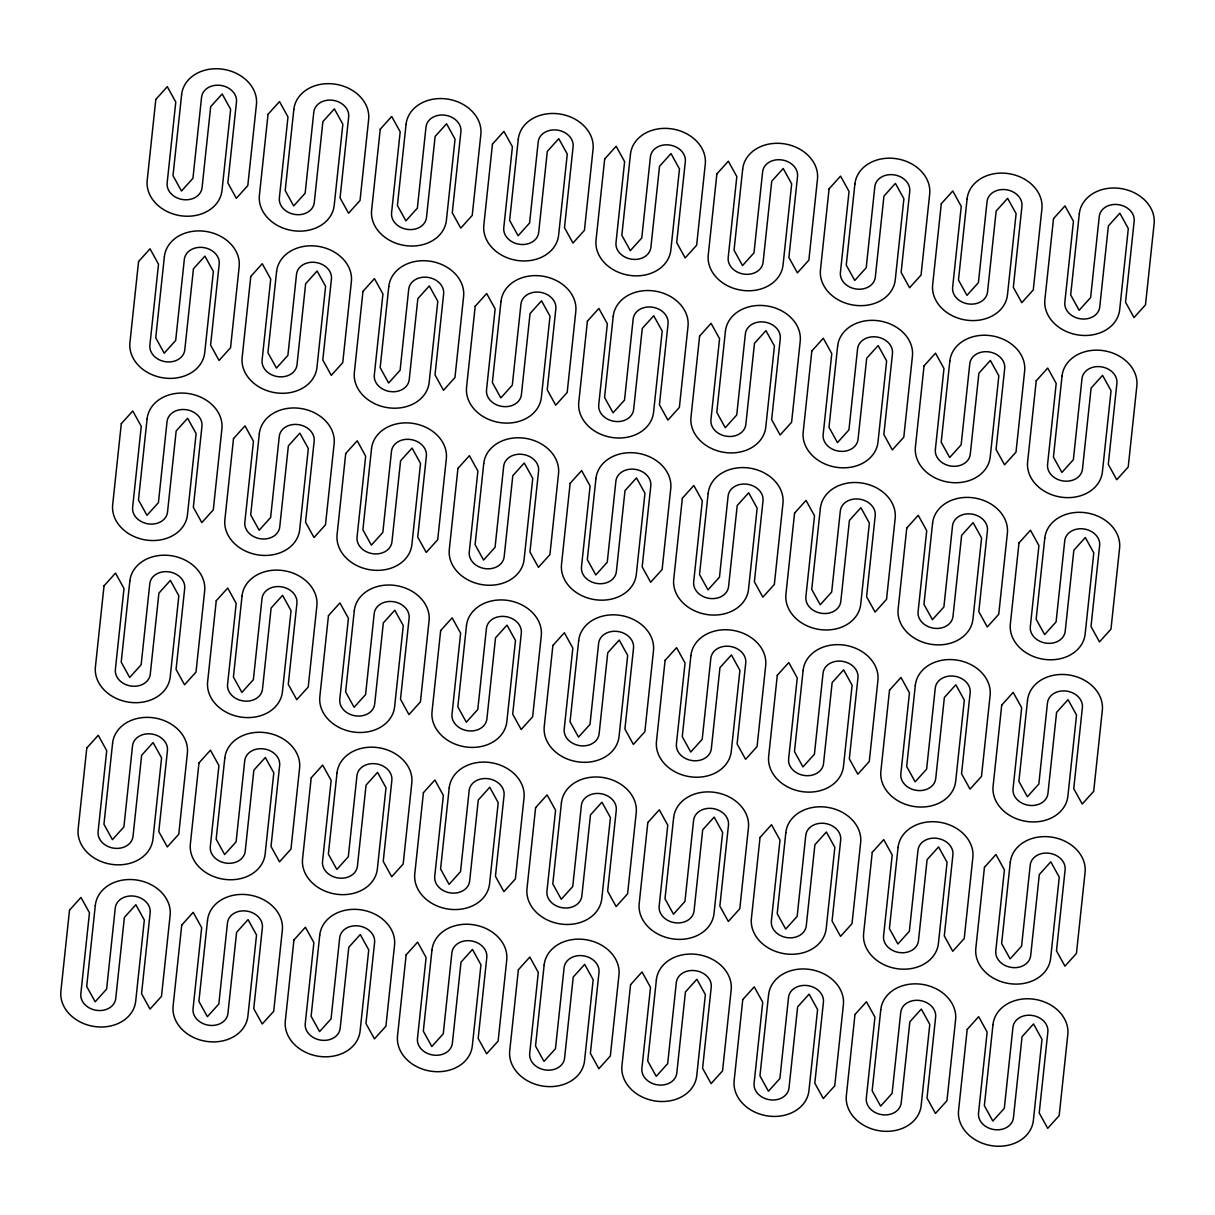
<?xml version="1.0" encoding="UTF-8"?>
<svg xmlns="http://www.w3.org/2000/svg" width="1215" height="1215" viewBox="0 0 1215 1215"><rect width="100%" height="100%" fill="white"/><g stroke="black" fill="none" stroke-linecap="round" stroke-linejoin="round"><path stroke-width="1.5" d="M69.513 910.141L60.887 991.227A37.756 30.542 10.4 0 0 95.059 1026.599A37.756 30.542 10.4 0 0 135.7 1001.16L144.327 920.089L135.852 904.719L124.37 917.431L115.744 998.517A17.617 14.261 10.4 0 1 96.775 1010.379A17.617 14.261 10.4 0 1 80.828 993.87L89.47 912.799L80.98 897.429L69.513 910.141M86.781 748L78.155 829.07A37.756 30.542 10.4 0 0 112.312 864.442A37.756 30.542 10.4 0 0 152.953 839.003L161.58 757.932L153.105 742.562L141.639 755.274L133.012 836.36A17.617 14.261 10.4 0 1 114.043 848.222A17.617 14.261 10.4 0 1 98.096 831.713L106.723 750.642L98.248 735.272L86.781 748M104.034 585.843L95.408 666.913A37.756 30.542 10.4 0 0 129.58 702.285A37.756 30.542 10.4 0 0 170.221 676.861L178.848 595.775L170.373 580.406L158.907 593.133L150.265 674.204A17.617 14.261 10.4 0 1 131.311 686.08A17.617 14.261 10.4 0 1 115.364 669.571L123.991 588.485L115.516 573.115L104.034 585.843M121.303 423.686L112.676 504.757A37.756 30.542 10.4 0 0 146.833 540.143A37.756 30.542 10.4 0 0 187.475 514.704L196.116 433.618L187.626 418.264L176.16 430.976L167.533 512.047A17.617 14.261 10.4 0 1 148.564 523.923A17.617 14.261 10.4 0 1 132.617 507.414L141.259 426.344L132.769 410.974L121.303 423.686M138.571 261.529L129.929 342.615A37.756 30.542 10.4 0 0 164.101 377.986A37.756 30.542 10.4 0 0 204.743 352.547L213.369 271.477L204.895 256.107L193.428 268.819L184.786 349.905A17.617 14.261 10.4 0 1 165.832 361.766A17.617 14.261 10.4 0 1 149.885 345.257L158.512 264.187L150.037 248.817L138.571 261.529M155.824 99.387L147.197 180.458A37.756 30.542 10.4 0 0 181.369 215.83A37.756 30.542 10.4 0 0 222.011 190.391L230.637 109.32L222.163 93.95L210.681 106.662L202.054 187.748A17.617 14.261 10.4 0 1 183.085 199.609A17.617 14.261 10.4 0 1 167.138 183.101L175.78 102.03L167.29 86.66L155.824 99.387M95.317 905.357L86.69 986.428L95.165 1001.798L106.631 989.071L115.258 908A17.617 14.261 10.4 0 1 134.227 896.138A17.617 14.261 10.4 0 1 150.174 912.632L141.548 993.718L150.022 1009.088L161.489 996.361L170.13 915.29A37.756 30.542 10.4 0 0 135.958 879.918A37.756 30.542 10.4 0 0 95.317 905.357M112.585 743.2L103.943 824.271L112.433 839.641L123.9 826.929L132.526 745.843A17.617 14.261 10.4 0 1 151.495 733.981A17.617 14.261 10.4 0 1 167.442 750.49L158.8 831.561L167.29 846.931L178.757 834.219L187.383 753.133A37.756 30.542 10.4 0 0 153.212 717.761A37.756 30.542 10.4 0 0 112.585 743.2M129.838 581.043L121.211 662.114L129.686 677.484L141.153 664.772L149.794 583.701A17.617 14.261 10.4 0 1 168.748 571.825A17.617 14.261 10.4 0 1 184.695 588.333L176.069 669.404L184.543 684.774L196.01 672.062L204.652 590.976A37.756 30.542 10.4 0 0 170.48 555.604A37.756 30.542 10.4 0 0 129.838 581.043M147.106 418.886L138.464 499.973L146.954 515.342L158.421 502.615L167.047 421.544A17.617 14.261 10.4 0 1 186.017 409.668A17.617 14.261 10.4 0 1 201.963 426.176L193.337 507.262L201.811 522.617L213.278 509.905L221.905 428.834A37.756 30.542 10.4 0 0 187.748 393.463A37.756 30.542 10.4 0 0 147.106 418.886M164.359 256.745L155.733 337.816L164.207 353.185L175.689 340.458L184.316 259.387A17.617 14.261 10.4 0 1 203.285 247.526A17.617 14.261 10.4 0 1 219.216 264.019L210.59 345.106L219.065 360.475L230.546 347.748L239.173 266.677A37.756 30.542 10.4 0 0 205.001 231.306A37.756 30.542 10.4 0 0 164.359 256.745M181.627 94.588L173.001 175.659L181.475 191.028L192.942 178.316L201.569 97.23A17.617 14.261 10.4 0 1 220.538 85.369A17.617 14.261 10.4 0 1 236.485 101.878L227.858 182.949L236.333 198.318L247.799 185.606L256.441 104.52A37.756 30.542 10.4 0 0 222.269 69.149A37.756 30.542 10.4 0 0 181.627 94.588M181.734 925.055L173.092 1006.126A37.756 30.542 10.4 0 0 207.264 1041.498A37.756 30.542 10.4 0 0 247.906 1016.074L256.532 934.988L248.057 919.618L236.591 932.345L227.949 1013.416A17.617 14.261 10.4 0 1 208.995 1025.293A17.617 14.261 10.4 0 1 193.048 1008.784L201.675 927.698L193.2 912.328L181.734 925.055M198.987 762.899L190.36 843.969A37.756 30.542 10.4 0 0 224.532 879.356A37.756 30.542 10.4 0 0 265.159 853.917L273.8 772.831L265.31 757.477L253.844 770.188L245.217 851.259A17.617 14.261 10.4 0 1 226.248 863.136A17.617 14.261 10.4 0 1 210.301 846.627L218.943 765.556L210.453 750.187L198.987 762.899M216.255 600.742L207.628 681.828A37.756 30.542 10.4 0 0 241.785 717.199A37.756 30.542 10.4 0 0 282.427 691.76L291.053 610.689L282.579 595.32L271.112 608.032L262.486 689.118A17.617 14.261 10.4 0 1 243.516 700.979A17.617 14.261 10.4 0 1 227.57 684.47L236.196 603.399L227.721 588.03L216.255 600.742M233.508 438.6L224.881 519.671A37.756 30.542 10.4 0 0 259.053 555.042A37.756 30.542 10.4 0 0 299.695 529.603L308.321 448.532L299.847 433.163L288.365 445.875L279.739 526.961A17.617 14.261 10.4 0 1 260.769 538.822A17.617 14.261 10.4 0 1 244.838 522.313L253.464 441.242L244.99 425.873L233.508 438.6M250.776 276.443L242.15 357.514A37.756 30.542 10.4 0 0 276.306 392.885A37.756 30.542 10.4 0 0 316.948 367.462L325.59 286.375L317.1 271.006L305.633 283.733L297.007 364.804A17.617 14.261 10.4 0 1 278.038 376.68A17.617 14.261 10.4 0 1 262.091 360.172L270.717 279.085L262.243 263.716L250.776 276.443M268.044 114.286L259.403 195.372A37.756 30.542 10.4 0 0 293.574 230.744A37.756 30.542 10.4 0 0 334.216 205.305L342.843 124.219L334.368 108.864L322.901 121.576L314.26 202.647A17.617 14.261 10.4 0 1 295.306 214.523A17.617 14.261 10.4 0 1 279.359 198.015L287.985 116.944L279.511 101.574L268.044 114.286M207.522 920.256L198.896 1001.327L207.37 1016.697L218.837 1003.985L227.478 922.914A17.617 14.261 10.4 0 1 246.432 911.037A17.617 14.261 10.4 0 1 262.379 927.546L253.753 1008.617L262.227 1023.987L273.709 1011.275L282.336 930.189A37.756 30.542 10.4 0 0 248.164 894.817A37.756 30.542 10.4 0 0 207.522 920.256M224.79 758.099L216.164 839.185L224.638 854.555L236.105 841.828L244.731 760.757A17.617 14.261 10.4 0 1 263.701 748.88A17.617 14.261 10.4 0 1 279.647 765.389L271.021 846.475L279.496 861.83L290.962 849.118L299.589 768.047A37.756 30.542 10.4 0 0 265.432 732.675A37.756 30.542 10.4 0 0 224.79 758.099M242.043 595.957L233.417 677.028L241.891 692.398L253.373 679.671L262 598.6A17.617 14.261 10.4 0 1 280.969 586.739A17.617 14.261 10.4 0 1 296.916 603.232L288.274 684.318L296.764 699.688L308.23 686.961L316.857 605.89A37.756 30.542 10.4 0 0 282.685 570.518A37.756 30.542 10.4 0 0 242.043 595.957M259.311 433.801L250.685 514.871L259.159 530.241L270.626 517.529L279.268 436.443A17.617 14.261 10.4 0 1 298.222 424.582A17.617 14.261 10.4 0 1 314.169 441.091L305.542 522.161L314.017 537.531L325.483 524.819L334.125 443.733A37.756 30.542 10.4 0 0 299.953 408.361A37.756 30.542 10.4 0 0 259.311 433.801M276.58 271.644L267.938 352.73L276.428 368.084L287.894 355.372L296.521 274.301A17.617 14.261 10.4 0 1 315.49 262.425A17.617 14.261 10.4 0 1 331.437 278.934L322.795 360.005L331.285 375.374L342.752 362.662L351.378 281.576A37.756 30.542 10.4 0 0 317.221 246.205A37.756 30.542 10.4 0 0 276.58 271.644M293.833 109.487L285.206 190.573L293.681 205.942L305.147 193.215L313.789 112.145A17.617 14.261 10.4 0 1 332.758 100.268A17.617 14.261 10.4 0 1 348.69 116.777L340.063 197.863L348.538 213.233L360.02 200.505L368.646 119.434A37.756 30.542 10.4 0 0 334.474 84.063A37.756 30.542 10.4 0 0 293.833 109.487M293.939 939.954L285.312 1021.04A37.756 30.542 10.4 0 0 319.469 1056.412A37.756 30.542 10.4 0 0 360.111 1030.973L368.737 949.902L360.263 934.532L348.796 947.244L340.17 1028.33A17.617 14.261 10.4 0 1 321.2 1040.192A17.617 14.261 10.4 0 1 305.254 1023.683L313.88 942.612L305.405 927.242L293.939 939.954M311.207 777.813L302.565 858.884A37.756 30.542 10.4 0 0 336.737 894.255A37.756 30.542 10.4 0 0 377.379 868.816L386.005 787.745L377.531 772.375L366.064 785.087L357.423 866.174A17.617 14.261 10.4 0 1 338.469 878.035A17.617 14.261 10.4 0 1 322.522 861.526L331.148 780.455L322.674 765.086L311.207 777.813M328.46 615.656L319.834 696.727A37.756 30.542 10.4 0 0 353.99 732.098A37.756 30.542 10.4 0 0 394.632 706.674L403.274 625.588L394.784 610.219L383.317 622.946L374.691 704.017A17.617 14.261 10.4 0 1 355.722 715.893A17.617 14.261 10.4 0 1 339.775 699.384L348.416 618.298L339.927 602.929L328.46 615.656M345.728 453.499L337.087 534.57A37.756 30.542 10.4 0 0 371.258 569.957A37.756 30.542 10.4 0 0 411.9 544.517L420.527 463.431L412.052 448.077L400.586 460.789L391.944 541.86A17.617 14.261 10.4 0 1 372.99 553.736A17.617 14.261 10.4 0 1 357.043 537.227L365.669 456.157L357.195 440.787L345.728 453.499M362.981 291.342L354.355 372.428A37.756 30.542 10.4 0 0 388.527 407.8A37.756 30.542 10.4 0 0 429.168 382.361L437.795 301.29L429.32 285.92L417.839 298.632L409.212 379.718A17.617 14.261 10.4 0 1 390.243 391.579A17.617 14.261 10.4 0 1 374.311 375.071L382.938 294L374.448 278.63L362.981 291.342M380.249 129.2L371.623 210.271A37.756 30.542 10.4 0 0 405.78 245.643A37.756 30.542 10.4 0 0 446.421 220.204L455.048 139.133L446.573 123.763L435.107 136.475L426.48 217.561A17.617 14.261 10.4 0 1 407.511 229.422A17.617 14.261 10.4 0 1 391.564 212.929L400.191 131.843L391.716 116.473L380.249 129.2M319.742 935.17L311.101 1016.241L319.591 1031.611L331.057 1018.884L339.684 937.813A17.617 14.261 10.4 0 1 358.653 925.951A17.617 14.261 10.4 0 1 374.6 942.445L365.958 1023.531L374.448 1038.901L385.914 1026.174L394.541 945.103A37.756 30.542 10.4 0 0 360.369 909.731A37.756 30.542 10.4 0 0 319.742 935.17M336.995 773.013L328.369 854.084L336.844 869.454L348.31 856.742L356.952 775.656A17.617 14.261 10.4 0 1 375.906 763.795A17.617 14.261 10.4 0 1 391.853 780.303L383.226 861.374L391.701 876.744L403.167 864.032L411.809 782.946A37.756 30.542 10.4 0 0 377.637 747.574A37.756 30.542 10.4 0 0 336.995 773.013M354.264 610.856L345.622 691.943L354.112 707.297L365.578 694.585L374.205 613.514A17.617 14.261 10.4 0 1 393.174 601.638A17.617 14.261 10.4 0 1 409.121 618.146L400.494 699.217L408.969 714.587L420.436 701.875L429.062 620.789A37.756 30.542 10.4 0 0 394.905 585.417A37.756 30.542 10.4 0 0 354.264 610.856M371.517 448.7L362.89 529.786L371.365 545.155L382.847 532.428L391.473 451.357A17.617 14.261 10.4 0 1 410.442 439.481A17.617 14.261 10.4 0 1 426.374 455.99L417.747 537.076L426.222 552.43L437.704 539.718L446.33 458.647A37.756 30.542 10.4 0 0 412.158 423.276A37.756 30.542 10.4 0 0 371.517 448.7M388.785 286.558L380.158 367.629L388.633 382.998L400.1 370.286L408.726 289.2A17.617 14.261 10.4 0 1 427.695 277.339A17.617 14.261 10.4 0 1 443.642 293.848L435.016 374.919L443.49 390.288L454.957 377.561L463.598 296.49A37.756 30.542 10.4 0 0 429.427 261.119A37.756 30.542 10.4 0 0 388.785 286.558M406.053 124.401L397.411 205.472L405.901 220.841L417.368 208.13L425.994 127.043A17.617 14.261 10.4 0 1 444.963 115.182A17.617 14.261 10.4 0 1 460.91 131.691L452.269 212.762L460.758 228.131L472.225 215.419L480.851 134.333A37.756 30.542 10.4 0 0 446.68 98.962A37.756 30.542 10.4 0 0 406.053 124.401M406.144 954.869L397.518 1035.939A37.756 30.542 10.4 0 0 431.69 1071.311A37.756 30.542 10.4 0 0 472.316 1045.887L480.958 964.801L472.468 949.431L461.001 962.159L452.375 1043.229A17.617 14.261 10.4 0 1 433.406 1055.106A17.617 14.261 10.4 0 1 417.459 1038.597L426.101 957.511L417.611 942.141L406.144 954.869M423.412 792.712L414.786 873.782A37.756 30.542 10.4 0 0 448.943 909.169A37.756 30.542 10.4 0 0 489.584 883.73L498.211 802.644L489.736 787.29L478.27 800.002L469.643 881.072A17.617 14.261 10.4 0 1 450.674 892.949A17.617 14.261 10.4 0 1 434.727 876.44L443.354 795.369L434.879 780L423.412 792.712M440.665 630.555L432.039 711.641A37.756 30.542 10.4 0 0 466.211 747.012A37.756 30.542 10.4 0 0 506.852 721.573L515.479 640.502L507.004 625.133L495.523 637.845L486.896 718.931A17.617 14.261 10.4 0 1 467.927 730.792A17.617 14.261 10.4 0 1 451.995 714.283L460.622 633.212L452.147 617.843L440.665 630.555M457.933 468.413L449.307 549.484A37.756 30.542 10.4 0 0 483.464 584.855A37.756 30.542 10.4 0 0 524.105 559.416L532.747 478.345L524.257 462.976L512.791 475.688L504.164 556.774A17.617 14.261 10.4 0 1 485.195 568.635A17.617 14.261 10.4 0 1 469.248 552.126L477.89 471.056L469.4 455.686L457.933 468.413M475.202 306.256L466.56 387.327A37.756 30.542 10.4 0 0 500.732 422.699A37.756 30.542 10.4 0 0 541.374 397.275L550 316.189L541.525 300.819L530.059 313.546L521.417 394.617A17.617 14.261 10.4 0 1 502.463 406.493A17.617 14.261 10.4 0 1 486.516 389.985L495.143 308.899L486.668 293.544L475.202 306.256M492.455 144.099L483.828 225.185A37.756 30.542 10.4 0 0 518 260.557A37.756 30.542 10.4 0 0 558.627 235.118L567.268 154.032L558.779 138.677L547.312 151.389L538.685 232.46A17.617 14.261 10.4 0 1 519.716 244.337A17.617 14.261 10.4 0 1 503.769 227.828L512.411 146.757L503.921 131.387L492.455 144.099M431.948 950.069L423.321 1031.14L431.796 1046.51L443.262 1033.798L451.889 952.727A17.617 14.261 10.4 0 1 470.858 940.85A17.617 14.261 10.4 0 1 486.805 957.359L478.178 1038.43L486.653 1053.8L498.12 1041.088L506.746 960.002A37.756 30.542 10.4 0 0 472.589 924.63A37.756 30.542 10.4 0 0 431.948 950.069M449.216 787.912L440.574 868.998L449.064 884.368L460.531 871.641L469.157 790.57A17.617 14.261 10.4 0 1 488.126 778.694A17.617 14.261 10.4 0 1 504.073 795.202L495.431 876.288L503.921 891.643L515.388 878.931L524.014 797.86A37.756 30.542 10.4 0 0 489.842 762.488A37.756 30.542 10.4 0 0 449.216 787.912M466.469 625.771L457.842 706.841L466.317 722.211L477.784 709.499L486.425 628.413A17.617 14.261 10.4 0 1 505.379 616.552A17.617 14.261 10.4 0 1 521.326 633.045L512.7 714.131L521.174 729.501L532.641 716.774L541.283 635.703A37.756 30.542 10.4 0 0 507.111 600.332A37.756 30.542 10.4 0 0 466.469 625.771M483.737 463.614L475.095 544.684L483.585 560.054L495.052 547.342L503.678 466.256A17.617 14.261 10.4 0 1 522.647 454.395A17.617 14.261 10.4 0 1 538.594 470.904L529.953 551.975L538.442 567.344L549.909 554.632L558.535 473.546A37.756 30.542 10.4 0 0 524.379 438.175A37.756 30.542 10.4 0 0 483.737 463.614M500.99 301.457L492.364 382.543L500.838 397.897L512.305 385.185L520.946 304.115A17.617 14.261 10.4 0 1 539.916 292.238A17.617 14.261 10.4 0 1 555.847 308.747L547.221 389.818L555.695 405.187L567.177 392.475L575.804 311.404A37.756 30.542 10.4 0 0 541.632 276.018A37.756 30.542 10.4 0 0 500.99 301.457M518.258 139.3L509.632 220.386L518.106 235.756L529.573 223.028L538.199 141.958A17.617 14.261 10.4 0 1 557.169 130.081A17.617 14.261 10.4 0 1 573.115 146.59L564.489 227.676L572.964 243.046L584.43 230.318L593.057 149.248A37.756 30.542 10.4 0 0 558.9 113.876A37.756 30.542 10.4 0 0 518.258 139.3M518.365 969.767L509.723 1050.853A37.756 30.542 10.4 0 0 543.895 1086.225A37.756 30.542 10.4 0 0 584.537 1060.786L593.163 979.715L584.688 964.346L573.222 977.057L564.58 1058.144A17.617 14.261 10.4 0 1 545.626 1070.005A17.617 14.261 10.4 0 1 529.679 1053.496L538.306 972.425L529.831 957.055L518.365 969.767M535.618 807.626L526.991 888.697A37.756 30.542 10.4 0 0 561.148 924.068A37.756 30.542 10.4 0 0 601.789 898.629L610.431 817.558L601.941 802.189L590.475 814.9L581.848 895.987A17.617 14.261 10.4 0 1 562.879 907.848A17.617 14.261 10.4 0 1 546.932 891.339L555.574 810.268L547.084 794.899L535.618 807.626M552.886 645.469L544.244 726.54A37.756 30.542 10.4 0 0 578.416 761.911A37.756 30.542 10.4 0 0 619.058 736.487L627.684 655.401L619.21 640.032L607.743 652.759L599.117 733.83A17.617 14.261 10.4 0 1 580.147 745.706A17.617 14.261 10.4 0 1 564.2 729.197L572.827 648.111L564.352 632.742L552.886 645.469M570.139 483.312L561.512 564.398A37.756 30.542 10.4 0 0 595.684 599.77A37.756 30.542 10.4 0 0 636.326 574.331L644.952 493.244L636.478 477.89L624.996 490.602L616.37 571.673A17.617 14.261 10.4 0 1 597.4 583.549A17.617 14.261 10.4 0 1 581.469 567.041L590.095 485.97L581.62 470.6L570.139 483.312M587.407 321.155L578.78 402.241A37.756 30.542 10.4 0 0 612.937 437.613A37.756 30.542 10.4 0 0 653.579 412.174L662.205 331.103L653.731 315.733L642.264 328.445L633.638 409.531A17.617 14.261 10.4 0 1 614.669 421.392A17.617 14.261 10.4 0 1 598.722 404.884L607.348 323.813L598.874 308.443L587.407 321.155M604.675 159.013L596.033 240.084A37.756 30.542 10.4 0 0 630.205 275.456A37.756 30.542 10.4 0 0 670.847 250.017L679.474 168.946L670.999 153.576L659.532 166.303L650.891 247.374A17.617 14.261 10.4 0 1 631.937 259.235A17.617 14.261 10.4 0 1 615.99 242.742L624.616 161.656L616.142 146.286L604.675 159.013M544.153 964.983L535.526 1046.054L544.001 1061.424L555.468 1048.697L564.109 967.626A17.617 14.261 10.4 0 1 583.063 955.765A17.617 14.261 10.4 0 1 599.01 972.258L590.384 1053.344L598.858 1068.714L610.325 1055.987L618.967 974.916A37.756 30.542 10.4 0 0 584.795 939.544A37.756 30.542 10.4 0 0 544.153 964.983M561.421 802.826L552.795 883.897L561.269 899.267L572.736 886.555L581.362 805.469A17.617 14.261 10.4 0 1 600.332 793.608A17.617 14.261 10.4 0 1 616.278 810.116L607.652 891.187L616.127 906.557L627.593 893.845L636.22 812.759A37.756 30.542 10.4 0 0 602.063 777.387A37.756 30.542 10.4 0 0 561.421 802.826M578.674 640.669L570.048 721.756L578.522 737.11L590.004 724.398L598.631 643.327A17.617 14.261 10.4 0 1 617.6 631.451A17.617 14.261 10.4 0 1 633.531 647.96L624.905 729.03L633.38 744.4L644.861 731.688L653.488 650.602A37.756 30.542 10.4 0 0 619.316 615.23A37.756 30.542 10.4 0 0 578.674 640.669M595.942 478.513L587.316 559.599L595.79 574.968L607.257 562.241L615.884 481.17A17.617 14.261 10.4 0 1 634.853 469.294A17.617 14.261 10.4 0 1 650.8 485.803L642.173 566.889L650.648 582.258L662.114 569.531L670.756 488.46A37.756 30.542 10.4 0 0 636.584 453.089A37.756 30.542 10.4 0 0 595.942 478.513M613.211 316.371L604.569 397.442L613.059 412.811L624.525 400.1L633.152 319.013A17.617 14.261 10.4 0 1 652.121 307.152A17.617 14.261 10.4 0 1 668.068 323.661L659.426 404.732L667.916 420.101L679.382 407.374L688.009 326.303A37.756 30.542 10.4 0 0 653.852 290.932A37.756 30.542 10.4 0 0 613.211 316.371M630.464 154.214L621.837 235.285L630.312 250.654L641.778 237.943L650.42 156.857A17.617 14.261 10.4 0 1 669.374 144.995A17.617 14.261 10.4 0 1 685.321 161.504L676.694 242.575L685.169 257.945L696.635 245.233L705.277 164.147A37.756 30.542 10.4 0 0 671.105 128.775A37.756 30.542 10.4 0 0 630.464 154.214M630.57 984.682L621.943 1065.752A37.756 30.542 10.4 0 0 656.1 1101.124A37.756 30.542 10.4 0 0 696.742 1075.7L705.368 994.614L696.894 979.244L685.427 991.972L676.801 1073.042A17.617 14.261 10.4 0 1 657.831 1084.919A17.617 14.261 10.4 0 1 641.885 1068.41L650.511 987.324L642.036 971.954L630.57 984.682M647.823 822.525L639.196 903.596A37.756 30.542 10.4 0 0 673.368 938.982A37.756 30.542 10.4 0 0 714.01 913.543L722.636 832.457L714.162 817.103L702.695 829.815L694.054 910.885A17.617 14.261 10.4 0 1 675.084 922.762A17.617 14.261 10.4 0 1 659.153 906.253L667.779 825.182L659.305 809.813L647.823 822.525M665.091 660.368L656.465 741.454A37.756 30.542 10.4 0 0 690.621 776.825A37.756 30.542 10.4 0 0 731.263 751.386L739.905 670.316L731.415 654.946L719.948 667.658L711.322 748.744A17.617 14.261 10.4 0 1 692.353 760.605A17.617 14.261 10.4 0 1 676.406 744.096L685.047 663.026L676.558 647.656L665.091 660.368M682.359 498.226L673.718 579.297A37.756 30.542 10.4 0 0 707.889 614.669A37.756 30.542 10.4 0 0 748.531 589.229L757.158 508.159L748.683 492.789L737.216 505.501L728.575 586.587A17.617 14.261 10.4 0 1 709.621 598.448A17.617 14.261 10.4 0 1 693.674 581.955L702.3 500.869L693.826 485.499L682.359 498.226M699.612 336.069L690.986 417.14A37.756 30.542 10.4 0 0 725.158 452.512A37.756 30.542 10.4 0 0 765.784 427.088L774.426 346.002L765.936 330.632L754.469 343.359L745.843 424.43A17.617 14.261 10.4 0 1 726.874 436.306A17.617 14.261 10.4 0 1 710.927 419.798L719.569 338.712L711.079 323.357L699.612 336.069M716.88 173.912L708.254 254.998A37.756 30.542 10.4 0 0 742.411 290.37A37.756 30.542 10.4 0 0 783.052 264.931L791.679 183.86L783.204 168.49L771.738 181.202L763.111 262.273A17.617 14.261 10.4 0 1 744.142 274.15A17.617 14.261 10.4 0 1 728.195 257.641L736.822 176.57L728.347 161.2L716.88 173.912M656.373 979.882L647.732 1060.968L656.221 1076.323L667.688 1063.611L676.315 982.54A17.617 14.261 10.4 0 1 695.284 970.663A17.617 14.261 10.4 0 1 711.231 987.172L702.589 1068.243L711.079 1083.613L722.545 1070.901L731.172 989.815A37.756 30.542 10.4 0 0 697 954.443A37.756 30.542 10.4 0 0 656.373 979.882M673.626 817.725L665 898.811L673.475 914.181L684.941 901.454L693.583 820.383A17.617 14.261 10.4 0 1 712.537 808.507A17.617 14.261 10.4 0 1 728.484 825.015L719.857 906.101L728.332 921.456L739.798 908.744L748.44 827.673A37.756 30.542 10.4 0 0 714.268 792.301A37.756 30.542 10.4 0 0 673.626 817.725M690.895 655.584L682.253 736.655L690.743 752.024L702.209 739.312L710.836 658.226A17.617 14.261 10.4 0 1 729.805 646.365A17.617 14.261 10.4 0 1 745.752 662.874L737.11 743.944L745.6 759.314L757.067 746.587L765.693 665.516A37.756 30.542 10.4 0 0 731.536 630.145A37.756 30.542 10.4 0 0 690.895 655.584M708.148 493.427L699.521 574.498L707.996 589.867L719.477 577.155L728.104 496.069A17.617 14.261 10.4 0 1 747.073 484.208A17.617 14.261 10.4 0 1 763.005 500.717L754.378 581.788L762.853 597.157L774.335 584.445L782.961 503.359A37.756 30.542 10.4 0 0 748.789 467.988A37.756 30.542 10.4 0 0 708.148 493.427M725.416 331.27L716.789 412.356L725.264 427.71L736.73 414.998L745.357 333.928A17.617 14.261 10.4 0 1 764.326 322.051A17.617 14.261 10.4 0 1 780.273 338.56L771.646 419.631L780.121 435L791.588 422.288L800.214 341.218A37.756 30.542 10.4 0 0 766.058 305.831A37.756 30.542 10.4 0 0 725.416 331.27M742.684 169.113L734.042 250.199L742.532 265.569L753.999 252.841L762.625 171.771A17.617 14.261 10.4 0 1 781.594 159.894A17.617 14.261 10.4 0 1 797.541 176.403L788.9 257.489L797.389 272.859L808.856 260.132L817.482 179.061A37.756 30.542 10.4 0 0 783.311 143.689A37.756 30.542 10.4 0 0 742.684 169.113M742.775 999.581L734.149 1080.667A37.756 30.542 10.4 0 0 768.32 1116.038A37.756 30.542 10.4 0 0 808.947 1090.599L817.589 1009.528L809.099 994.159L797.632 1006.871L789.006 1087.957A17.617 14.261 10.4 0 1 770.037 1099.818A17.617 14.261 10.4 0 1 754.09 1083.309L762.731 1002.238L754.242 986.869L742.775 999.581M760.043 837.439L751.402 918.51A37.756 30.542 10.4 0 0 785.573 953.881A37.756 30.542 10.4 0 0 826.215 928.442L834.842 847.371L826.367 832.002L814.9 844.714L806.274 925.8A17.617 14.261 10.4 0 1 787.305 937.661A17.617 14.261 10.4 0 1 771.358 921.152L779.984 840.081L771.51 824.712L760.043 837.439M777.296 675.282L768.67 756.353A37.756 30.542 10.4 0 0 802.842 791.724A37.756 30.542 10.4 0 0 843.483 766.301L852.11 685.214L843.635 669.845L832.154 682.572L823.527 763.643A17.617 14.261 10.4 0 1 804.558 775.519A17.617 14.261 10.4 0 1 788.626 759.01L797.253 677.924L788.778 662.57L777.296 675.282M794.564 513.125L785.938 594.211A37.756 30.542 10.4 0 0 820.095 629.583A37.756 30.542 10.4 0 0 860.736 604.144L869.378 523.058L860.888 507.703L849.422 520.415L840.795 601.486A17.617 14.261 10.4 0 1 821.826 613.362A17.617 14.261 10.4 0 1 805.879 596.854L814.506 515.783L806.031 500.413L794.564 513.125M811.833 350.968L803.191 432.054A37.756 30.542 10.4 0 0 837.363 467.426A37.756 30.542 10.4 0 0 878.005 441.987L886.631 360.916L878.156 345.546L866.69 358.258L858.048 439.344A17.617 14.261 10.4 0 1 839.094 451.205A17.617 14.261 10.4 0 1 823.147 434.697L831.774 353.626L823.299 338.256L811.833 350.968M829.086 188.826L820.459 269.897A37.756 30.542 10.4 0 0 854.631 305.269A37.756 30.542 10.4 0 0 895.258 279.83L903.899 198.759L895.409 183.389L883.943 196.116L875.316 277.187A17.617 14.261 10.4 0 1 856.347 289.048A17.617 14.261 10.4 0 1 840.4 272.555L849.042 191.469L840.552 176.099L829.086 188.826M768.579 994.796L759.952 1075.867L768.427 1091.237L779.893 1078.525L788.52 997.439A17.617 14.261 10.4 0 1 807.489 985.578A17.617 14.261 10.4 0 1 823.436 1002.071L814.809 1083.157L823.284 1098.527L834.751 1085.8L843.377 1004.729A37.756 30.542 10.4 0 0 809.22 969.357A37.756 30.542 10.4 0 0 768.579 994.796M785.832 832.639L777.205 913.71L785.68 929.08L797.162 916.368L805.788 835.282A17.617 14.261 10.4 0 1 824.757 823.421A17.617 14.261 10.4 0 1 840.689 839.929L832.062 921L840.552 936.37L852.019 923.658L860.645 842.572A37.756 30.542 10.4 0 0 826.473 807.2A37.756 30.542 10.4 0 0 785.832 832.639M803.1 670.483L794.473 751.569L802.948 766.923L814.415 754.211L823.056 673.14A17.617 14.261 10.4 0 1 842.01 661.264A17.617 14.261 10.4 0 1 857.957 677.773L849.331 758.843L857.805 774.213L869.272 761.501L877.913 680.43A37.756 30.542 10.4 0 0 843.742 645.044A37.756 30.542 10.4 0 0 803.1 670.483M820.368 508.326L811.726 589.412L820.216 604.781L831.683 592.054L840.309 510.983A17.617 14.261 10.4 0 1 859.278 499.107A17.617 14.261 10.4 0 1 875.225 515.616L866.584 596.702L875.073 612.071L886.54 599.344L895.166 518.273A37.756 30.542 10.4 0 0 861.01 482.902A37.756 30.542 10.4 0 0 820.368 508.326M837.621 346.184L828.995 427.255L837.469 442.625L848.936 429.913L857.577 348.827A17.617 14.261 10.4 0 1 876.531 336.965A17.617 14.261 10.4 0 1 892.478 353.474L883.852 434.545L892.326 449.915L903.793 437.187L912.435 356.116A37.756 30.542 10.4 0 0 878.263 320.745A37.756 30.542 10.4 0 0 837.621 346.184M854.889 184.027L846.263 265.098L854.737 280.468L866.204 267.756L874.83 186.67A17.617 14.261 10.4 0 1 893.8 174.808A17.617 14.261 10.4 0 1 909.746 191.317L901.12 272.388L909.595 287.758L921.061 275.046L929.688 193.96A37.756 30.542 10.4 0 0 895.531 158.588A37.756 30.542 10.4 0 0 854.889 184.027M854.98 1014.495L846.354 1095.566A37.756 30.542 10.4 0 0 880.526 1130.937A37.756 30.542 10.4 0 0 921.167 1105.513L929.794 1024.427L921.319 1009.058L909.853 1021.785L901.211 1102.855A17.617 14.261 10.4 0 1 882.242 1114.732A17.617 14.261 10.4 0 1 866.31 1098.223L874.937 1017.137L866.462 1001.768L854.98 1014.495M872.249 852.338L863.622 933.424A37.756 30.542 10.4 0 0 897.779 968.795A37.756 30.542 10.4 0 0 938.42 943.356L947.062 862.27L938.572 846.916L927.106 859.628L918.479 940.699A17.617 14.261 10.4 0 1 899.51 952.575A17.617 14.261 10.4 0 1 883.563 936.066L892.205 854.996L883.715 839.626L872.249 852.338M889.517 690.181L880.875 771.267A37.756 30.542 10.4 0 0 915.047 806.639A37.756 30.542 10.4 0 0 955.689 781.199L964.315 700.129L955.841 684.759L944.374 697.471L935.732 778.557A17.617 14.261 10.4 0 1 916.778 790.418A17.617 14.261 10.4 0 1 900.831 773.909L909.458 692.839L900.983 677.469L889.517 690.181M906.77 528.039L898.143 609.11A37.756 30.542 10.4 0 0 932.315 644.482A37.756 30.542 10.4 0 0 972.957 619.043L981.583 537.972L973.109 522.602L961.627 535.329L953 616.4A17.617 14.261 10.4 0 1 934.031 628.261A17.617 14.261 10.4 0 1 918.084 611.768L926.726 530.682L918.236 515.312L906.77 528.039M924.038 365.882L915.411 446.953A37.756 30.542 10.4 0 0 949.568 482.325A37.756 30.542 10.4 0 0 990.21 456.901L998.836 375.815L990.362 360.445L978.895 373.172L970.269 454.243A17.617 14.261 10.4 0 1 951.299 466.12A17.617 14.261 10.4 0 1 935.353 449.611L943.979 368.525L935.504 353.17L924.038 365.882M941.291 203.725L932.664 284.811A37.756 30.542 10.4 0 0 966.836 320.183A37.756 30.542 10.4 0 0 1007.478 294.744L1016.105 213.673L1007.63 198.303L996.163 211.015L987.522 292.086A17.617 14.261 10.4 0 1 968.568 303.963A17.617 14.261 10.4 0 1 952.621 287.454L961.247 206.383L952.773 191.013L941.291 203.725M880.784 1009.695L872.157 1090.781L880.632 1106.136L892.099 1093.424L900.74 1012.353A17.617 14.261 10.4 0 1 919.694 1000.477A17.617 14.261 10.4 0 1 935.641 1016.985L927.015 1098.056L935.489 1113.426L946.956 1100.714L955.598 1019.628A37.756 30.542 10.4 0 0 921.426 984.256A37.756 30.542 10.4 0 0 880.784 1009.695M898.052 847.538L889.41 928.625L897.9 943.994L909.367 931.267L917.993 850.196A17.617 14.261 10.4 0 1 936.962 838.32A17.617 14.261 10.4 0 1 952.909 854.828L944.283 935.915L952.757 951.284L964.224 938.557L972.85 857.486A37.756 30.542 10.4 0 0 938.694 822.115A37.756 30.542 10.4 0 0 898.052 847.538M915.305 685.397L906.679 766.468L915.153 781.837L926.635 769.125L935.261 688.039A17.617 14.261 10.4 0 1 954.231 676.178A17.617 14.261 10.4 0 1 970.162 692.687L961.536 773.758L970.01 789.127L981.492 776.4L990.119 695.329A37.756 30.542 10.4 0 0 955.947 659.958A37.756 30.542 10.4 0 0 915.305 685.397M932.573 523.24L923.947 604.311L932.421 619.68L943.888 606.968L952.514 525.882A17.617 14.261 10.4 0 1 971.484 514.021A17.617 14.261 10.4 0 1 987.43 530.53L978.804 611.601L987.279 626.97L998.745 614.258L1007.372 533.172A37.756 30.542 10.4 0 0 973.215 497.801A37.756 30.542 10.4 0 0 932.573 523.24M949.841 361.083L941.2 442.169L949.69 457.523L961.156 444.812L969.783 363.741A17.617 14.261 10.4 0 1 988.752 351.864A17.617 14.261 10.4 0 1 1004.699 368.373L996.057 449.444L1004.547 464.813L1016.013 452.102L1024.64 371.031A37.756 30.542 10.4 0 0 990.468 335.644A37.756 30.542 10.4 0 0 949.841 361.083M967.094 198.926L958.468 280.012L966.943 295.382L978.409 282.655L987.051 201.584A17.617 14.261 10.4 0 1 1006.005 189.707A17.617 14.261 10.4 0 1 1021.952 206.216L1013.325 287.302L1021.8 302.672L1033.266 289.945L1041.908 208.874A37.756 30.542 10.4 0 0 1007.736 173.502A37.756 30.542 10.4 0 0 967.094 198.926M967.201 1029.394L958.559 1110.48A37.756 30.542 10.4 0 0 992.731 1145.851A37.756 30.542 10.4 0 0 1033.373 1120.412L1041.999 1039.341L1033.525 1023.972L1022.058 1036.684L1013.432 1117.77A17.617 14.261 10.4 0 1 994.462 1129.631A17.617 14.261 10.4 0 1 978.515 1113.122L987.142 1032.051L978.667 1016.682L967.201 1029.394M984.454 867.252L975.827 948.323A37.756 30.542 10.4 0 0 1009.999 983.694A37.756 30.542 10.4 0 0 1050.641 958.255L1059.267 877.184L1050.793 861.815L1039.311 874.542L1030.685 955.613A17.617 14.261 10.4 0 1 1011.715 967.474A17.617 14.261 10.4 0 1 995.784 950.981L1004.41 869.894L995.936 854.525L984.454 867.252M1001.722 705.095L993.095 786.166A37.756 30.542 10.4 0 0 1027.252 821.537A37.756 30.542 10.4 0 0 1067.894 796.114L1076.536 715.028L1068.046 699.658L1056.579 712.385L1047.953 793.456A17.617 14.261 10.4 0 1 1028.984 805.332A17.617 14.261 10.4 0 1 1013.037 788.824L1021.663 707.738L1013.189 692.383L1001.722 705.095M1018.99 542.938L1010.348 624.024A37.756 30.542 10.4 0 0 1044.52 659.396A37.756 30.542 10.4 0 0 1085.162 633.957L1093.789 552.886L1085.314 537.516L1073.847 550.228L1065.206 631.299A17.617 14.261 10.4 0 1 1046.252 643.175A17.617 14.261 10.4 0 1 1030.305 626.667L1038.931 545.596L1030.457 530.226L1018.99 542.938M1036.243 380.781L1027.617 461.867A37.756 30.542 10.4 0 0 1061.789 497.239A37.756 30.542 10.4 0 0 1102.415 471.8L1111.057 390.729L1102.567 375.359L1091.1 388.071L1082.474 469.157A17.617 14.261 10.4 0 1 1063.505 481.019A17.617 14.261 10.4 0 1 1047.558 464.51L1056.2 383.439L1047.71 368.069L1036.243 380.781M1053.511 218.639L1044.87 299.71A37.756 30.542 10.4 0 0 1079.042 335.082A37.756 30.542 10.4 0 0 1119.683 309.643L1128.31 228.572L1119.835 213.202L1108.369 225.929L1099.742 307A17.617 14.261 10.4 0 1 1080.773 318.862A17.617 14.261 10.4 0 1 1064.826 302.368L1073.452 221.282L1064.978 205.912L1053.511 218.639M992.989 1024.61L984.363 1105.68L992.837 1121.05L1004.319 1108.338L1012.946 1027.252A17.617 14.261 10.4 0 1 1031.915 1015.391A17.617 14.261 10.4 0 1 1047.862 1031.9L1039.22 1112.97L1047.71 1128.34L1059.176 1115.613L1067.803 1034.542A37.756 30.542 10.4 0 0 1033.631 999.17A37.756 30.542 10.4 0 0 992.989 1024.61M1010.257 862.453L1001.631 943.523L1010.105 958.893L1021.572 946.181L1030.214 865.095A17.617 14.261 10.4 0 1 1049.168 853.234A17.617 14.261 10.4 0 1 1065.115 869.743L1056.488 950.813L1064.963 966.183L1076.429 953.471L1085.071 872.385A37.756 30.542 10.4 0 0 1050.899 837.014A37.756 30.542 10.4 0 0 1010.257 862.453M1027.525 700.296L1018.884 781.382L1027.374 796.736L1038.84 784.024L1047.467 702.953A17.617 14.261 10.4 0 1 1066.436 691.077A17.617 14.261 10.4 0 1 1082.383 707.586L1073.741 788.656L1082.231 804.026L1093.697 791.314L1102.324 710.243A37.756 30.542 10.4 0 0 1068.167 674.857A37.756 30.542 10.4 0 0 1027.525 700.296M1044.778 538.139L1036.152 619.225L1044.627 634.594L1056.093 621.867L1064.735 540.797A17.617 14.261 10.4 0 1 1083.689 528.92A17.617 14.261 10.4 0 1 1099.636 545.429L1091.009 626.515L1099.484 641.885L1110.966 629.157L1119.592 548.087A37.756 30.542 10.4 0 0 1085.42 512.715A37.756 30.542 10.4 0 0 1044.778 538.139M1062.047 375.997L1053.42 457.068L1061.895 472.438L1073.361 459.726L1081.988 378.64A17.617 14.261 10.4 0 1 1100.957 366.778A17.617 14.261 10.4 0 1 1116.904 383.287L1108.277 464.358L1116.752 479.728L1128.219 467L1136.845 385.93A37.756 30.542 10.4 0 0 1102.688 350.558A37.756 30.542 10.4 0 0 1062.047 375.997M1079.3 213.84L1070.673 294.911L1079.148 310.281L1090.63 297.569L1099.256 216.483A17.617 14.261 10.4 0 1 1118.225 204.621A17.617 14.261 10.4 0 1 1134.172 221.13L1125.53 302.201L1134.02 317.571L1145.487 304.859L1154.113 223.773A37.756 30.542 10.4 0 0 1119.941 188.401A37.756 30.542 10.4 0 0 1079.3 213.84"/></g></svg>
